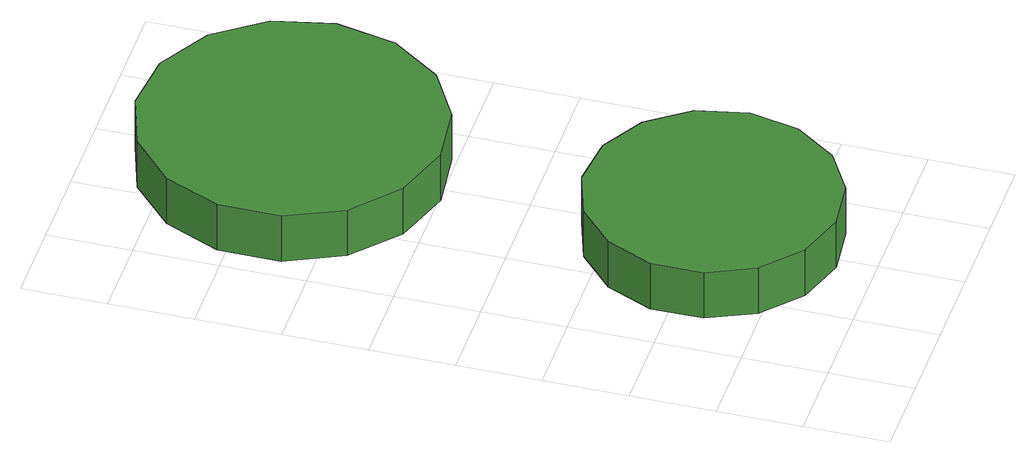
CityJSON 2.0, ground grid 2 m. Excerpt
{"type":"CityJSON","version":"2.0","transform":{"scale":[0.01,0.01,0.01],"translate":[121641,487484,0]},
"CityObjects":{
"tree1":{"type":"SolitaryVegetationObject","attributes":{"function":"something"},"geometry":[{"type":"MultiSurface","lod":"1","boundaries":[[[0,1,2,3,4,5,6,7,8,9,10,11,12,13,14]],[[15,16,17,18,19,20,21,22,23,24,25,26,27,28,29]],[[0,29,28,1]],[[1,28,27,2]],[[2,27,26,3]],[[3,26,25,4]],[[4,25,24,5]],[[5,24,23,6]],[[6,23,22,7]],[[7,22,21,8]],[[8,21,20,9]],[[9,20,19,10]],[[10,19,18,11]],[[11,18,17,12]],[[12,17,16,13]],[[13,16,15,14]],[[14,15,29,0]]]}]},
"tree2":{"type":"SolitaryVegetationObject","attributes":{"function":"something"},"geometry":[{"type":"MultiSurface","lod":"1","boundaries":[[[30,31,32,33,34,35,36,37,38,39,40,41,42,43,44]],[[45,46,47,48,49,50,51,52,53,54,55,56,57,58,59]],[[30,59,58,31]],[[31,58,57,32]],[[32,57,56,33]],[[33,56,55,34]],[[34,55,54,35]],[[35,54,53,36]],[[36,53,52,37]],[[37,52,51,38]],[[38,51,50,39]],[[39,50,49,40]],[[40,49,48,41]],[[41,48,47,42]],[[42,47,46,43]],[[43,46,45,44]],[[44,45,59,30]]]}]}
},
"vertices":[
[698,381,140],[672,501,140],[600,600,140],[495,661,140],[373,674,140],[257,636,140],[166,554,140],[116,443,140],[116,320,140],[166,209,140],[257,127,140],[373,89,140],[495,102,140],[600,163,140],[672,262,140],[672,262,13],[600,163,13],[495,102,13],[373,89,13],[257,127,13],[166,209,13],[116,320,13],[116,443,13],[166,554,13],[257,636,13],[373,674,13],[495,661,13],[600,600,13],[672,501,13],[698,381,13],
[723,1339,165],[692,1482,165],[606,1601,165],[478,1675,165],[332,1690,165],[193,1645,165],[84,1546,165],[24,1412,165],[24,1265,165],[84,1131,165],[193,1033,165],[332,987,165],[478,1003,165],[606,1076,165],[692,1195,165],[692,1195,38],[606,1076,38],[478,1003,38],[332,987,38],[193,1033,38],[84,1131,38],[24,1265,38],[24,1412,38],[84,1546,38],[193,1645,38],[332,1690,38],[478,1675,38],[606,1601,38],[692,1482,38],[723,1339,38]
]}
